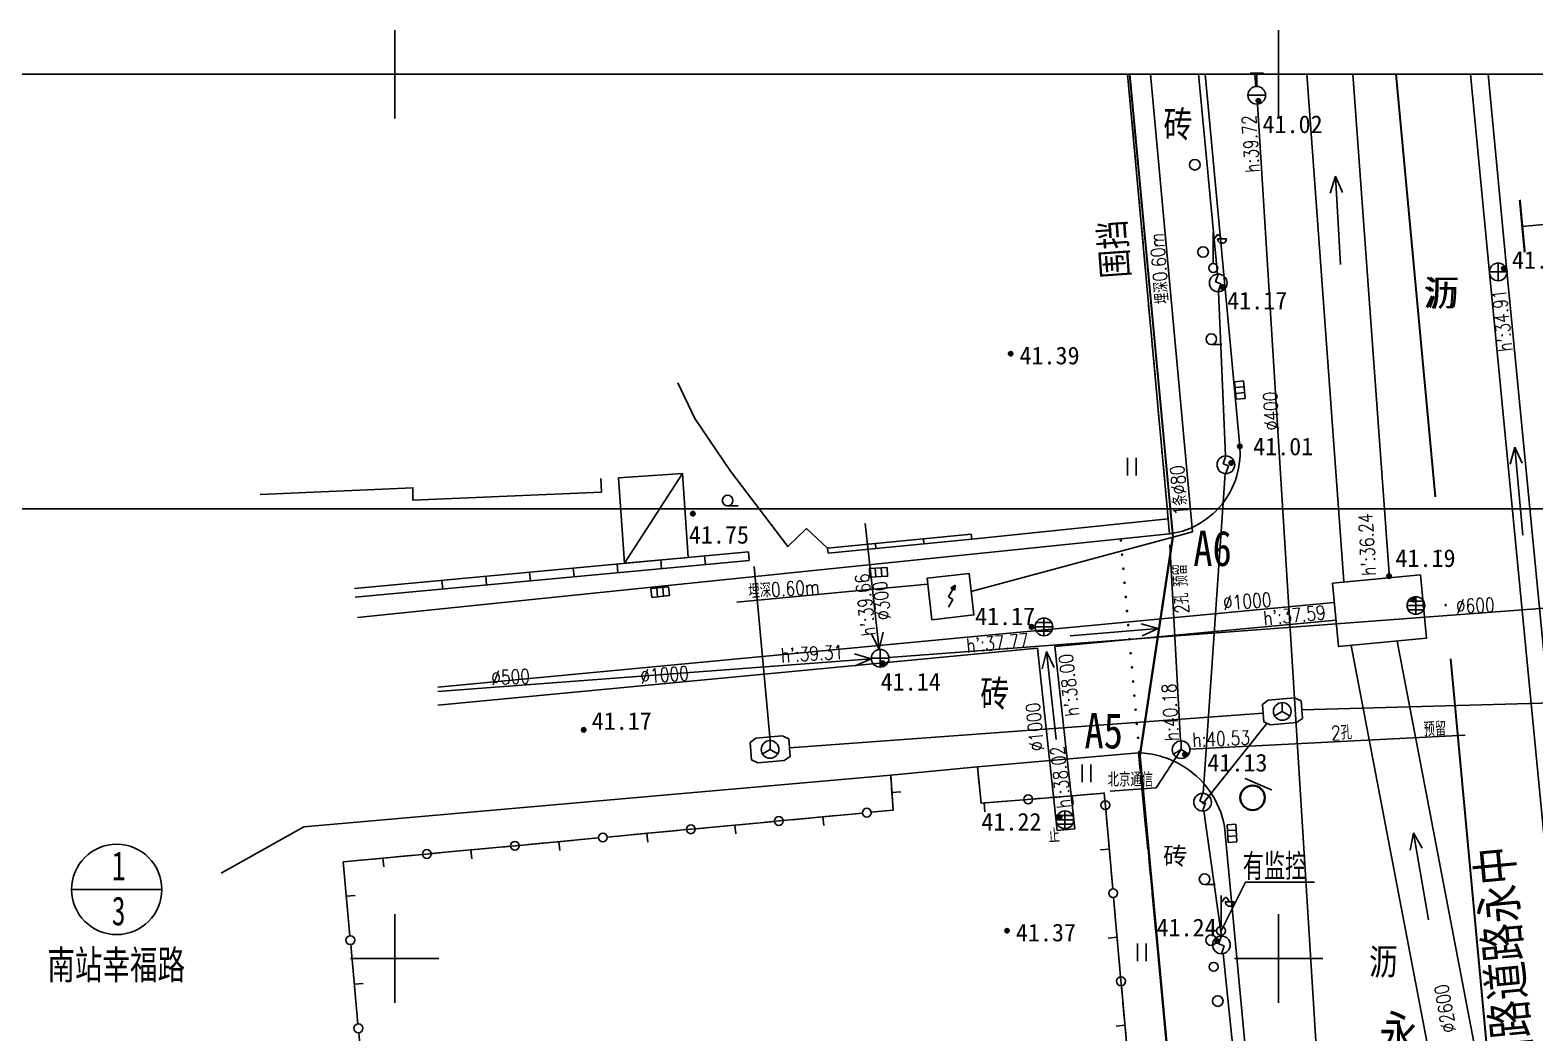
# Model space of a CAD drawing. Extents: x 501830 to 502977, y 299930 to 300245.
# Drawn here: x 502129.4 to 502214.5, y 300145.8 to 300202.5 of the extents above; entities that cross this region are included whole.
import ezdxf
from ezdxf.enums import TextEntityAlignment as Align
from ezdxf.lldxf.tags import DXFTag

# ---------------------------------------------------------------- set-up
doc = ezdxf.new("R2010")
doc.units = 0
for name, pattern in [('1117', [0.3, 0.2, -0.1]), ('ACAD_ISO05W100', [33, 24, -3, 0, -3, 0, -3]), ('XX11', [2, 1, -1])]:
    doc.linetypes.add(name, pattern=pattern)
doc.layers.add('0段面', color=4, linetype='Continuous', lineweight=35)
doc.layers.add('道路红线', color=11, linetype='Continuous', lineweight=30)
for name, color, linetype in [('BJ0', 7, 'Continuous'), ('BJ02', 7, 'Continuous'), ('BJ03', 7, 'Continuous'), ('BJ04', 7, 'Continuous'), ('BJ05', 7, 'Continuous'), ('BJ08', 7, 'Continuous'), ('BJ09', 7, 'Continuous'), ('BJ10', 7, 'Continuous'), ('BJ11', 7, 'Continuous'), ('TK', 7, 'Continuous'), ('上水井', 4, 'Continuous'), ('上水注记', 4, 'Continuous'), ('上水管线', 4, 'Continuous'), ('上水高程表', 4, 'Continuous'), ('天然气', 7, 'Continuous'), ('污水井', 247, 'Continuous'), ('污水注记', 247, 'Continuous'), ('污水管线', 247, 'Continuous'), ('污水高程表', 247, 'Continuous'), ('照明井', 193, 'Continuous'), ('电信井', 3, 'Continuous'), ('电信井权属', 7, 'Continuous'), ('电信井（北京通信）', 3, 'Continuous'), ('电信注记', 3, 'Continuous'), ('电信管线', 3, 'Continuous'), ('电信高程表', 3, 'Continuous'), ('电力注记', 1, 'Continuous'), ('电力管线', 1, 'Continuous'), ('监控器', 5, 'Continuous'), ('雨水井', 34, 'Continuous'), ('雨水注记', 34, 'Continuous'), ('雨水管线', 34, 'Continuous'), ('雨水高程表', 34, 'Continuous'), ('雨蓖子', 34, 'Continuous')]:
    doc.layers.add(name, color=color, linetype=linetype)
doc.styles.add('HZ', font='simplex.shx', dxfattribs={"bigfont": 'hztxt'})
doc.styles.add('HZTXT', font='romans', dxfattribs={"width": 0.7, "height": 4, "bigfont": 'HZTXT'})
doc.styles.get("Standard").update_dxf_attribs({"font": 'SIMFANG.TTF'})
tags = doc.linetypes.add('DL', pattern='A,15,-4.925,[130,ltypeshp.shx,S=0.5,R=330,X=-0.15,Y=0.433],0,[130,ltypeshp.shx,S=0.4,R=90,X=0,Y=0],-0.15,[130,ltypeshp.shx,S=0.5,R=150,X=0,Y=-0.433],-4.925,15', length=40).pattern_tags.tags
tags[32:33] = [DXFTag(74, 4), DXFTag(75, 0), DXFTag(340, '0'), DXFTag(46, 1.0), DXFTag(50, 0.0), DXFTag(44, 0.0), DXFTag(45, 0.0)]
tags[30:31] = [DXFTag(74, 4), DXFTag(75, 0), DXFTag(340, '0'), DXFTag(46, 1.0), DXFTag(50, 0.0), DXFTag(44, 0.0), DXFTag(45, 0.0)]
tags[4:5] = [DXFTag(74, 4), DXFTag(75, 0), DXFTag(340, '0'), DXFTag(46, 1.0), DXFTag(50, 0.0), DXFTag(44, 0.0), DXFTag(45, 0.0)]
tags = doc.linetypes.add('DX', pattern='A,15,-5,[130,ltypeshp.shx,S=1,R=330,X=0,Y=0],-5,15', length=40).pattern_tags.tags
tags[16:17] = [DXFTag(74, 4), DXFTag(75, 0), DXFTag(340, '0'), DXFTag(46, 1.0), DXFTag(50, 0.0), DXFTag(44, 0.0), DXFTag(45, 0.0)]
tags[14:15] = [DXFTag(74, 4), DXFTag(75, 0), DXFTag(340, '0'), DXFTag(46, 1.0), DXFTag(50, 0.0), DXFTag(44, 0.0), DXFTag(45, 0.0)]
tags[4:5] = [DXFTag(74, 4), DXFTag(75, 0), DXFTag(340, '0'), DXFTag(46, 1.0), DXFTag(50, 0.0), DXFTag(44, 0.0), DXFTag(45, 0.0)]
tags = doc.linetypes.add('SS', pattern='A,15,-1.9,[130,ltypeshp.shx,S=1,R=330,X=0,Y=0],-1.2,[130,ltypeshp.shx,S=1,R=330,X=0,Y=0],-1.9,15', length=35).pattern_tags.tags
tags[24:25] = [DXFTag(74, 4), DXFTag(75, 0), DXFTag(340, '0'), DXFTag(46, 1.0), DXFTag(50, 0.0), DXFTag(44, 0.0), DXFTag(45, 0.0)]
tags[22:23] = [DXFTag(74, 4), DXFTag(75, 0), DXFTag(340, '0'), DXFTag(46, 1.0), DXFTag(50, 0.0), DXFTag(44, 0.0), DXFTag(45, 0.0)]
tags[4:5] = [DXFTag(74, 4), DXFTag(75, 0), DXFTag(340, '0'), DXFTag(46, 1.0), DXFTag(50, 0.0), DXFTag(44, 0.0), DXFTag(45, 0.0)]
doc.linetypes.add('XX20', pattern='A,0,[8,ltypeshp.shx,S=0.1,R=0,X=0,Y=0],-2', length=2)

# ---------------------------------------------------------------- blocks, each defined once
blk = doc.blocks.new('831')
for radius in [0.25, 0.15, 0.05]:
    blk.add_circle((0, 0), radius)
blk = doc.blocks.new('5444')
for p, q in [((-0.34, 0.5), (-0.34, -0.5)), ((0.34, 0.5), (0.34, -0.5))]:
    blk.add_line(p, q)
blk.add_lwpolyline([(-1, -0.5), (-1, 0.5), (1, 0.5), (1, -0.5)], close=True)
blk = doc.blocks.new('9372')
blk.add_line((-0.01, -0.59), (1.19, -0.59))
blk.add_circle((0, 0), 0.6)
blk = doc.blocks.new('35211')
for p, q in [((0, 0.5), (0, 4)), ((0.19, 3.39), (0.39, 3.69)), ((0.39, 3.69), (0.49, 3.79)), ((0.49, 3.79), (0.69, 3.69)), ((0.69, 3.69), (0.89, 3.39)), ((0, 3.29), (0.19, 3.39)), ((0.49, 3.29), (1.49, 3.29)), ((0.89, 3.39), (0.99, 3.29))]:
    blk.add_line(p, q)
blk.add_circle((0, 0), 0.5)
blk.add_arc((0.99, 3.29), 0.5, 179, 0)
blk = doc.blocks.new('MHST')
at = {"layer": 'BJ09'}
blk.add_line((-0.01, -0.59), (1.19, -0.59), dxfattribs=at)
blk.add_circle((0, 0), 0.6, dxfattribs=at)
blk = doc.blocks.new('mhs500')
at = {"layer": 'BJ09'}
blk.add_circle((0, 0), 0.3, dxfattribs=at)
blk = doc.blocks.new('941')
for p, q in [((-0.5, -1), (-0.5, 1)), ((0.5, -1), (0.5, 1))]:
    blk.add_line(p, q)
blk = doc.blocks.new('B8211')
blk.add_hatch(color=256).paths.add_polyline_path([(0.25, 0, 1), (-0.25, 0, 1)])
blk.add_circle((0, 0), 0.25)
blk = doc.blocks.new('B5461')
for q in [(-0.866025, -0.5), (0, 1), (0.866025, -0.5)]:
    blk.add_line((0, 0), q)
blk.add_circle((0, 0), 1)
blk = doc.blocks.new('B5421')
for p, q in [((-1, 0), (1, 0)), ((0, -1), (0, 1))]:
    blk.add_line(p, q)
blk.add_circle((0, 0), 1)
blk = doc.blocks.new('B547')
at = {"linetype": 'Continuous'}
for p, q in [((0, 1), (-0.31427, 0.111111)), ((-0.31427, 0.111111), (0.31427, -0.111111)), ((0, -1), (0.31427, -0.111111))]:
    blk.add_line(p, q, dxfattribs=at)
blk.add_circle((0, 0), 1)
blk = doc.blocks.new('B5422')
at = {"linetype": 'Continuous'}
for p, q in [((-1, 0), (1, 0)), ((-0.866025, 0.5), (0.866025, 0.5)), ((0, 1), (0, -1)), ((-0.866025, -0.5), (0.866025, -0.5))]:
    blk.add_line(p, q, dxfattribs=at)
blk.add_circle((0, 0), 1, dxfattribs=at)
blk = doc.blocks.new('B552')
for p, q in [((0.984668, 0.518566), (-1.015332, 0.518566)), ((-1.015332, 0.518566), (-1.015332, -0.481434)), ((0.984668, -0.481434), (0.984668, 0.518566)), ((-1.015332, -0.481434), (0.984668, -0.481434))]:
    blk.add_line(p, q)
at = {"linetype": 'Continuous'}
for p, q in [((-0.348666, -0.481434), (-0.348666, 0.518566)), ((0.318001, -0.481434), (0.318001, 0.518566))]:
    blk.add_line(p, q, dxfattribs=at)
blk = doc.blocks.new('B5181')
h = blk.add_hatch(color=256)
h.paths.add_polyline_path([(0.27, 2.17), (0.49, 2.05), (0.75, 2.49)])
h.paths.add_polyline_path([(0.49, 2.05), (0.72, 1.92), (0.75, 2.49)])
at = {"linetype": 'Continuous'}
for p, q in [((-0.02, 1.17), (0.75, 2.49)), ((0.5, 0.87), (-0.02, 1.17)), ((0, 0), (0.5, 0.87))]:
    blk.add_line(p, q, dxfattribs=at)
for p, q in [((0.75, 2.49), (0.27, 2.17)), ((0.27, 2.17), (0.72, 1.92)), ((0.72, 1.92), (0.75, 2.49))]:
    blk.add_line(p, q)
blk = doc.blocks.new('5323')
for p, q in [((-0.75, 2.5), (0.75, 2.5)), ((0, 1), (0, 2.5)), ((-0.99, 0), (0.99, 0))]:
    blk.add_line(p, q)
blk.add_circle((0, 0), 1)
blk = doc.blocks.new('yk')
blk.add_circle((0, 0), 1.74)
blk = doc.blocks.new('通信井')
for q in [(-0.433, -0.25), (0, 0.5), (0.433, -0.25)]:
    blk.add_line((0, 0), q)
at = {"lineweight": -3}
blk.add_circle((0, 0), 0.5, dxfattribs=at)
blk = doc.blocks.new('acfgw')
at = {"color": 4}
for p, q in [((0, -5), (0, 5)), ((-5, 0), (5, 0))]:
    blk.add_line(p, q, dxfattribs=at)
blk = doc.blocks.new('300框2')
at = {"color": 40}
blk.add_line((0, 0), (245.4, 0), dxfattribs=at)

msp = doc.modelspace()

# ---------------------------------------------------------------- linework, layer by layer
at = {"linetype": 'Continuous'}
msp.add_lwpolyline([(501950, 300200), (502700, 300200), (502700, 300000), (501950, 300000)], close=True, dxfattribs=at)
at = {"layer": '0段面', "const_width": 0.092}
msp.add_lwpolyline([(502199.625, 300159.522), (502198.092, 300160.185)], dxfattribs=at)
at = {"layer": 'BJ0', "linetype": 'Continuous'}
for p, q in [((502200, 300200), (502200, 300202.25)), ((502200, 300200), (502197.75, 300200)), ((502200, 300200), (502202.25, 300200)), ((502200, 300200), (502200, 300197.75)), ((502150, 300150), (502150, 300152.25)), ((502200, 300150), (502200, 300152.25)), ((502150, 300150), (502147.75, 300150)), ((502150, 300150), (502152.25, 300150)), ((502150, 300150), (502150, 300147.75)), ((502200, 300150), (502197.75, 300150)), ((502200, 300150), (502202.25, 300150)), ((502200, 300150), (502200, 300147.75))]:
    msp.add_line(p, q, dxfattribs=at)
at = {"layer": 'BJ02', "linetype": 'XX20', "flags": 128}
for points in [[(502193.753, 300174.857), (502191.459, 300200)], [(502182.645, 300173.703), (502193.753, 300174.857)]]:
    msp.add_lwpolyline(points, dxfattribs=at)
at = {"layer": 'BJ02', "linetype": 'Continuous', "flags": 128}
for points in [[(502174.488, 300173.209), (502173.295, 300174.308), (502172.231, 300173.293), (502168.992, 300177.564), (502166.971, 300180.539), (502166.024, 300182.552)], [(502166.287, 300177.425), (502162.991, 300172.346)], [(502166.287, 300177.425), (502162.991, 300172.346)], [(502161.657, 300177.146), (502161.691, 300176.378), (502151.026, 300175.926), (502151.026, 300176.624), (502142.383, 300176.241)], [(502161.657, 300177.146), (502161.691, 300176.378), (502151.026, 300175.926), (502151.026, 300176.624), (502142.383, 300176.241)], [(502174.488, 300173.209), (502182.618, 300173.99)], [(502174.488, 300173.209), (502182.618, 300173.99)], [(502174.515, 300172.921), (502174.488, 300173.208)], [(502174.515, 300172.921), (502174.488, 300173.208)], [(502182.645, 300173.703), (502174.515, 300172.921)], [(502174.515, 300172.921), (502182.645, 300173.703)], [(502182.645, 300173.703), (502174.515, 300172.921)], [(502174.515, 300172.921), (502182.645, 300173.703)], [(502177.225, 300173.182), (502177.197, 300173.468)], [(502177.225, 300173.182), (502177.197, 300173.468)], [(502179.934, 300173.442), (502179.907, 300173.729)], [(502179.934, 300173.442), (502179.907, 300173.729)], [(502182.644, 300173.702), (502182.616, 300173.989)], [(502182.644, 300173.702), (502182.616, 300173.989)], [(502182.645, 300173.703), (502182.618, 300173.989)], [(502182.645, 300173.703), (502182.618, 300173.989)], [(502147.723, 300170.931), (502170.009, 300172.996)], [(502147.723, 300170.931), (502170.009, 300172.996)], [(502147.769, 300170.433), (502170.055, 300172.498)], [(502147.769, 300170.433), (502170.055, 300172.498)], [(502162.623, 300171.81), (502162.577, 300172.308)], [(502162.623, 300171.81), (502162.577, 300172.308)], [(502165.099, 300172.039), (502165.053, 300172.537)], [(502165.099, 300172.039), (502165.053, 300172.537)], [(502167.575, 300172.269), (502167.529, 300172.766)], [(502167.575, 300172.269), (502167.529, 300172.766)], [(502170.05, 300172.498), (502170.004, 300172.996)], [(502170.05, 300172.498), (502170.004, 300172.996)], [(502170.055, 300172.498), (502170.009, 300172.996)], [(502170.055, 300172.498), (502170.009, 300172.996)], [(502155.196, 300171.122), (502155.15, 300171.619)], [(502155.196, 300171.122), (502155.15, 300171.619)], [(502157.672, 300171.351), (502157.626, 300171.849)], [(502157.672, 300171.351), (502157.626, 300171.849)], [(502160.148, 300171.58), (502160.102, 300172.078)], [(502160.148, 300171.58), (502160.102, 300172.078)], [(502152.721, 300170.892), (502152.674, 300171.39)], [(502152.721, 300170.892), (502152.674, 300171.39)]]:
    msp.add_lwpolyline(points, dxfattribs=at)
at = {"layer": 'BJ02', "linetype": 'Continuous'}
msp.add_lwpolyline([(502162.652, 300177.181), (502166.287, 300177.425), (502166.601, 300172.681), (502162.991, 300172.346), (502162.652, 300177.181)], close=True, dxfattribs=at)
msp.add_lwpolyline([(502162.652, 300177.181), (502166.287, 300177.425), (502166.601, 300172.681), (502162.991, 300172.346), (502162.652, 300177.181)], close=True, dxfattribs=at)
for points in [[(502182.967, 300160.84), (502183.169, 300158.777), (502185.588, 300158.977)], [(502176.958, 300158.265), (502178.191, 300158.381), (502178.057, 300160.358)], [(502178.123, 300159.39), (502178.622, 300159.424)], [(502183.345, 300158.792), (502183.387, 300158.294)], [(502186.086, 300159.018), (502190.136, 300159.353), (502190.175, 300158.919)], [(502188.328, 300159.204), (502188.37, 300158.706)], [(502171.98, 300157.798), (502176.46, 300158.219)], [(502174.22, 300158.008), (502174.267, 300157.511)], [(502190.22, 300158.421), (502190.62, 300153.939)], [(502162.024, 300156.863), (502166.504, 300157.284)], [(502164.264, 300157.074), (502164.311, 300156.576)], [(502167.002, 300157.331), (502171.482, 300157.751)], [(502169.242, 300157.541), (502169.289, 300157.043)], [(502152.068, 300155.929), (502156.548, 300156.349)], [(502154.308, 300156.139), (502154.354, 300155.641)], [(502157.046, 300156.396), (502161.526, 300156.817)], [(502159.286, 300156.606), (502159.333, 300156.109)], [(502190.42, 300156.18), (502189.922, 300156.135)], [(502147.089, 300155.462), (502151.57, 300155.882)], [(502147.47, 300151.28), (502147.089, 300155.462)], [(502149.33, 300155.672), (502149.376, 300155.174)], [(502147.266, 300153.52), (502147.764, 300153.566)], [(502190.664, 300153.441), (502191.064, 300148.959)], [(502190.864, 300151.2), (502190.366, 300151.155)], [(502147.922, 300146.3), (502147.515, 300150.782)], [(502147.719, 300148.541), (502148.216, 300148.586)], [(502191.109, 300148.461), (502191.509, 300143.978)], [(502191.309, 300146.22), (502190.811, 300146.175)], [(502148.375, 300141.321), (502147.967, 300145.802)]]:
    msp.add_lwpolyline(points, dxfattribs=at)
for centre in [(502185.837, 300158.998), (502190.197, 300158.67), (502171.731, 300157.775), (502176.709, 300158.242), (502161.775, 300156.84), (502166.753, 300157.307), (502151.819, 300155.906), (502156.797, 300156.373), (502190.642, 300153.69), (502147.492, 300151.031), (502191.087, 300148.71), (502147.945, 300146.051)]:
    msp.add_circle(centre, 0.25, dxfattribs=at)
at = {"layer": 'BJ04', "linetype": 'Continuous', "flags": 128}
for points in [[(502147.904, 300169.289), (502193.83, 300174.008), (502194.321, 300174.103), (502194.562, 300174.17), (502195.031, 300174.343), (502195.257, 300174.448), (502195.478, 300174.565), (502195.899, 300174.834), (502196.289, 300175.147), (502196.47, 300175.319), (502196.804, 300175.691), (502196.955, 300175.89), (502197.224, 300176.311), (502197.341, 300176.532), (502197.539, 300176.991), (502197.619, 300177.228), (502197.74, 300177.713), (502197.808, 300178.208), (502197.821, 300178.458), (502197.808, 300178.957), (502195.842, 300200)], [(502193.83, 300174.008), (502193.83, 300174.008), (502194.321, 300174.103), (502194.562, 300174.17), (502195.031, 300174.343), (502195.257, 300174.448), (502195.478, 300174.565), (502195.899, 300174.834), (502196.289, 300175.147), (502196.47, 300175.319), (502196.804, 300175.691), (502196.955, 300175.89), (502197.224, 300176.311), (502197.341, 300176.532), (502197.539, 300176.991), (502197.619, 300177.228), (502197.74, 300177.713), (502197.808, 300178.208), (502197.821, 300178.458), (502197.808, 300178.957), (502195.842, 300200)], [(502147.904, 300169.289), (502193.83, 300174.008)], [(502192.072, 300161.628), (502182.967, 300160.84), (502178.057, 300160.358)], [(502192.072, 300161.628), (502182.967, 300160.84), (502178.057, 300160.358)], [(502178.057, 300160.358), (502144.855, 300157.448), (502140.185, 300154.828)], [(502178.057, 300160.358), (502144.855, 300157.448), (502140.185, 300154.828)], [(502196.941, 300157.47), (502200.456, 300120.15)], [(502196.941, 300157.47), (502200.456, 300120.15)]]:
    msp.add_lwpolyline(points, dxfattribs=at)
at = {"layer": 'BJ04', "linetype": 'Continuous', "const_width": 0.125, "flags": 128}
msp.add_lwpolyline([(502213.923, 300189.926), (502213.645, 300192.9)], dxfattribs=at)
at = {"layer": 'BJ04', "linetype": 'Continuous', "ltscale": 5, "flags": 128}
msp.add_lwpolyline([(502218.752, 300191.863), (502213.774, 300191.398)], dxfattribs=at)
at = {"layer": 'BJ04', "linetype": 'Continuous', "const_width": 0.075}
for points in [[(502191.073, 300173.672, 1), (502191.08, 300173.597, 1)], [(502191.143, 300172.875, 1), (502191.149, 300172.8, 1)], [(502191.212, 300172.078, 1), (502191.219, 300172.003, 1)], [(502191.282, 300171.281, 1), (502191.288, 300171.206, 1)], [(502191.351, 300170.484, 1), (502191.358, 300170.409, 1)], [(502191.421, 300169.687, 1), (502191.427, 300169.612, 1)], [(502191.49, 300168.89, 1), (502191.496, 300168.815, 1)], [(502191.559, 300168.093, 1), (502191.566, 300168.018, 1)], [(502191.629, 300167.296, 1), (502191.635, 300167.222, 1)], [(502191.698, 300166.499, 1), (502191.705, 300166.425, 1)], [(502191.768, 300165.702, 1), (502191.774, 300165.628, 1)], [(502191.837, 300164.905, 1), (502191.844, 300164.831, 1)], [(502191.906, 300164.108, 1), (502191.913, 300164.034, 1)], [(502191.976, 300163.311, 1), (502191.982, 300163.237, 1)], [(502192.045, 300162.514, 1), (502192.052, 300162.44, 1)], [(502192.115, 300161.717, 1), (502192.121, 300161.643, 1)]]:
    msp.add_lwpolyline(points, format="xyb", close=True, dxfattribs=at)
at = {"layer": 'BJ04', "linetype": 'Continuous', "flags": 128}
msp.add_lwpolyline([(502196.941, 300157.47, 0.108389), (502196.091, 300159.48, 0.108389), (502194.477, 300160.949, 0.062034), (502193.317, 300161.438, 0.062034), (502192.072, 300161.628)], format="xyb", dxfattribs=at)
msp.add_lwpolyline([(502196.941, 300157.47, 0.108389), (502196.091, 300159.48, 0.108389), (502194.477, 300160.949, 0.062034), (502193.317, 300161.438, 0.062034), (502192.072, 300161.628)], format="xyb", dxfattribs=at)
at = {"layer": 'BJ04', "linetype": 'XX11', "flags": 128}
msp.add_lwpolyline([(502192.072, 300161.628), (502194.005, 300141.87)], dxfattribs=at)
at = {"layer": 'BJ05', "linetype": 'Continuous'}
msp.add_lwpolyline([(502180.119, 300171.501), (502182.491, 300171.778), (502182.765, 300169.432), (502180.393, 300169.155)], close=True, dxfattribs=at)
at = {"layer": 'BJ09', "linetype": 'Continuous'}
msp.add_circle((502196.329, 300149.531), 0.25, dxfattribs=at)
at = {"layer": 'BJ11', "linetype": '1117', "ltscale": 5, "flags": 128}
for points in [[(502193.83, 300174.008), (502191.459, 300200)], [(502192.072, 300161.628), (502194.005, 300141.87)], [(502182.967, 300160.84), (502183.169, 300158.777), (502190.136, 300159.353), (502191.572, 300143.269)], [(502147.089, 300155.462), (502178.191, 300158.381), (502178.057, 300160.358)]]:
    msp.add_lwpolyline(points, dxfattribs=at)
at = {"layer": '上水管线', "linetype": 'SS', "ltscale": 0.5, "elevation": 41.418, "flags": 128}
for points in [[(502198.715, 300199.312), (502198.649, 300200)], [(502203.318, 300125.962), (502198.799, 300198.315)]]:
    msp.add_lwpolyline(points, dxfattribs=at)
at = {"layer": '天然气', "color": 40}
msp.add_line((502136.827, 300153.904), (502131.72, 300153.904), dxfattribs=at)
msp.add_circle((502134.274, 300153.904), 2.553, dxfattribs=at)
at = {"layer": '污水管线', "flags": 128}
for points, elevation in [([(502221.249, 300092.504), (502211.924, 300188.774), (502210.856, 300200)], 41.596), ([(502222.147, 300093.598), (502212.92, 300188.87), (502211.86, 300200)], 41.596), ([(502177.403, 300167.473), (502176.616, 300174.6)], 41.142), ([(502177.957, 300167.014), (502221.324, 300170.28)], 41.142), ([(502152.444, 300165.092), (502176.959, 300166.938)], 41.142)]:
    msp.add_lwpolyline(points, dxfattribs=dict(at, elevation=elevation))
at = {"layer": '污水管线'}
for points in [[(502213.101, 300177.946), (502213.355, 300178.914)], [(502213.815, 300173.935), (502213.355, 300178.914)], [(502213.783, 300178.01), (502213.355, 300178.914)]]:
    msp.add_lwpolyline(points, dxfattribs=at)
for points, elevation in [([(502176.958, 300168.386), (502177.401, 300167.488)], 164.524), ([(502177.638, 300168.461), (502177.401, 300167.488)], 164.524), ([(502176.003, 300167.233), (502176.959, 300166.938)], 123.382), ([(502176.038, 300166.549), (502176.959, 300166.938)], 123.382)]:
    msp.add_lwpolyline(points, dxfattribs=dict(at, elevation=elevation))
at = {"layer": '电信井', "linetype": 'Continuous', "flags": 128}
for points in [[(502199.089, 300164.371), (502199.171, 300163.374), (502199.514, 300163.217), (502201.009, 300163.34), (502201.356, 300163.571), (502201.274, 300164.568), (502200.905, 300164.732), (502199.41, 300164.608), (502199.089, 300164.371)], [(502170.109, 300162.221), (502170.191, 300161.224), (502170.534, 300161.067), (502172.029, 300161.19), (502172.376, 300161.421), (502172.294, 300162.418), (502171.925, 300162.582), (502170.43, 300162.458), (502170.109, 300162.221)]]:
    msp.add_lwpolyline(points, dxfattribs=at)
at = {"layer": '电信井权属', "linetype": 'Continuous', "elevation": 41.131, "flags": 128}
msp.add_lwpolyline([(502190.476, 300159.467), (502193.067, 300159.657), (502194.484, 300161.808)], dxfattribs=at)
at = {"layer": '电信管线', "linetype": 'DX', "ltscale": 0.5, "elevation": 41.131, "flags": 128}
for points in [[(502194.457, 300162.307), (502193.855, 300173.396)], [(502194.983, 300161.833), (502200.565, 300162.117)], [(502200.565, 300162.117), (502210.55, 300162.623)]]:
    msp.add_lwpolyline(points, dxfattribs=at)
at = {"layer": '电信管线', "linetype": 'DX', "ltscale": 0.5, "flags": 128}
for points in [[(502171.23, 300162.32), (502170.34, 300172.17)], [(502201.315, 300164.07), (502222.33, 300164.654)], [(502172.335, 300161.92), (502199.13, 300163.873)], [(502199.343, 300163.295), (502195.695, 300158.72)]]:
    msp.add_lwpolyline(points, dxfattribs=at)
at = {"layer": '电力管线', "linetype": 'DL', "ltscale": 0.5, "flags": 128}
for points in [[(502192.747, 300200), (502195.126, 300174.135), (502194.086, 300173.853)], [(502196.536, 300188.701), (502195.465, 300200)], [(502196.995, 300178.42), (502196.604, 300187.703)], [(502195.736, 300159.335), (502196.982, 300177.421)], [(502194.086, 300173.853), (502182.612, 300170.744)], [(502176.688, 300170.84), (502169.351, 300170.148)], [(502180.158, 300171.167), (502176.688, 300170.84)], [(502196.765, 300151.269), (502195.772, 300158.341)], [(502199.671, 300123.038), (502196.872, 300150.28)]]:
    msp.add_lwpolyline(points, dxfattribs=at)
at = {"layer": '监控器', "linetype": 'Continuous'}
msp.add_lwpolyline([(502202.037, 300154.31), (502198.123, 300154.31), (502196.745, 300151.563)], dxfattribs=at)
at = {"layer": '道路红线', "color": 40}
for p, q in [((502191.569, 300200), (502194.014, 300173.82)), ((502191.569, 300200), (502194.014, 300173.819)), ((502194.014, 300173.82), (502192.155, 300161.454)), ((502192.155, 300161.454), (502194.014, 300173.82)), ((502192.155, 300161.454), (502196.161, 300118.556)), ((502196.161, 300118.556), (502192.155, 300161.454))]:
    msp.add_line(p, q, dxfattribs=at)
at = {"layer": '道路红线', "color": 40, "linetype": 'ACAD_ISO05W100'}
msp.add_line((502206.634, 300200), (502216.687, 300092.348), dxfattribs=at)
msp.add_line((502206.634, 300200), (502216.687, 300092.348), dxfattribs=at)
at = {"layer": '雨水管线', "flags": 128}
for points, elevation in [([(502203.688, 300171.309), (502201.591, 300200)], -41.558), ([(502206.281, 300171.498), (502204.198, 300200)], -41.558), ([(502187.478, 300157.234), (502186.354, 300167.542)], 41.216), ([(502188.474, 300157.323), (502187.35, 300167.636)], 41.216)]:
    msp.add_lwpolyline(points, dxfattribs=dict(at, elevation=elevation))
at = {"layer": '雨水管线', "elevation": -41.558}
for points in [[(502202.925, 300193.274), (502203.21, 300194.233)], [(502203.511, 300189.242), (502203.21, 300194.233)], [(502203.608, 300193.315), (502203.21, 300194.233)]]:
    msp.add_lwpolyline(points, dxfattribs=at)
msp.add_lwpolyline([(502203.042, 300171.22), (502208.019, 300171.691), (502208.358, 300168.108), (502203.381, 300167.637)], close=True, dxfattribs=at)
at = {"layer": '雨水管线', "flags": 128}
for points in [[(502152.44, 300165.337), (502203.144, 300170.135)], [(502187.35, 300167.636), (502203.238, 300169.139)], [(502152.434, 300164.332), (502186.354, 300167.542)], [(502213.815, 300096.995), (502211.154, 300130.811), (502204.103, 300167.706)], [(502216.404, 300097.24), (502213.735, 300131.158), (502206.703, 300167.952)], [(502187.478, 300157.234), (502188.474, 300157.323)]]:
    msp.add_lwpolyline(points, dxfattribs=at)
at = {"layer": '雨水管线'}
for points in [[(502192.229, 300168.919), (502193.194, 300168.655)], [(502188.21, 300168.246), (502193.194, 300168.655)], [(502192.285, 300168.237), (502193.194, 300168.655)], [(502186.632, 300166.38), (502186.866, 300167.353)], [(502187.426, 300162.384), (502186.866, 300167.353)], [(502187.312, 300166.457), (502186.866, 300167.353)], [(502207.448, 300156.119), (502207.625, 300157.104)], [(502208.123, 300156.236), (502207.625, 300157.104)], [(502208.475, 300152.177), (502207.625, 300157.104)]]:
    msp.add_lwpolyline(points, dxfattribs=at)

# ---------------------------------------------------------------- block references
at = {"color": 40}
msp.add_blockref('300框2', (501992.126, 300175.433), dxfattribs=at)
at = {"layer": '0段面', "xscale": 0.4000000000708474, "yscale": 0.4000000000232831, "zscale": 0.4, "rotation": 156.6064484881389}
msp.add_blockref('yk', (502198.527, 300159.087), dxfattribs=at)
at = {"layer": 'BJ03', "linetype": 'Continuous', "xscale": 0.5, "yscale": 0.5, "zscale": 0.5}
for p in [(502196.304, 300189.047), (502196.304, 300189.047), (502196.745, 300151.563), (502196.745, 300151.563)]:
    msp.add_blockref('35211', p, dxfattribs=at)
at = {"layer": 'BJ05', "linetype": 'Continuous', "yscale": 0.5, "zscale": 0.5}
for p, xscale, rotation in [((502177.364, 300171.834), 0.4999999999896613, 183.0000000004851), ((502165.017, 300170.719), 0.5000000000246094, 185.9999999965418)]:
    msp.add_blockref('5444', p, dxfattribs=dict(at, xscale=xscale, rotation=rotation))
at = {"layer": 'BJ05', "linetype": 'Continuous', "xscale": 0.5, "yscale": 0.5, "zscale": 0.5}
msp.add_blockref('B5181', (502181.329, 300169.865, 41.596), dxfattribs=at)
at = {"layer": 'BJ08', "linetype": 'Continuous', "xscale": 0.5, "yscale": 0.5, "zscale": 0.5}
for name, p in [('B8211', (502198.855, 300198.505, 41.018)), ('B8211', (502212.741, 300189.021, 41.085)), ('B8211', (502196.802, 300187.984, 41.175)), ('831', (502184.841, 300184.199, 41.39)), ('B8211', (502184.841, 300184.199, 41.39)), ('831', (502197.808, 300178.957, 41.01)), ('B8211', (502197.317, 300178.019, 41.182)), ('831', (502166.866, 300175.154, 41.75)), ('B8211', (502166.866, 300175.154, 41.75)), ('831', (502206.248, 300171.617, 41.19)), ('B8211', (502207.641, 300170.287, 41.191)), ('B8211', (502186.025, 300168.752, 41.171)), ('B8211', (502177.597, 300166.698, 41.142)), ('831', (502160.692, 300162.93, 41.17)), ('B8211', (502160.692, 300162.93, 41.17)), ('B8211', (502194.702, 300161.533, 41.131)), ('B8211', (502187.604, 300157.99, 41.216)), ('831', (502184.64, 300151.568, 41.37)), ('B8211', (502184.64, 300151.568, 41.37)), ('B8211', (502196.526, 300150.985, 41.239))]:
    msp.add_blockref(name, p, dxfattribs=at)
at = {"layer": 'BJ09', "linetype": 'Continuous'}
for p, rotation in [((502195.263, 300194.886), 275.4060951842293), ((502195.263, 300194.886), 275.4060951842293), ((502195.729, 300189.953), 275.4060951842293), ((502195.729, 300189.953), 275.4060951842293), ((502196.186, 300151.038), 276.1693509150721), ((502196.559, 300147.592), 276.1693509150721)]:
    msp.add_blockref('mhs500', p, dxfattribs=dict(at, rotation=rotation))
at = {"layer": 'BJ09', "linetype": 'Continuous', "xscale": 0.5, "yscale": 0.5, "zscale": 0.5}
for name, p in [('MHST', (502196.196, 300185.02)), ('MHST', (502196.196, 300185.02)), ('941', (502191.701, 300177.808)), ('941', (502191.701, 300177.808)), ('9372', (502168.83, 300175.9)), ('9372', (502168.83, 300175.9)), ('941', (502189.131, 300160.477)), ('MHST', (502195.814, 300154.484)), ('MHST', (502195.814, 300154.484)), ('941', (502192.263, 300150.342))]:
    msp.add_blockref(name, p, dxfattribs=at)
at = {"layer": 'TK', "linetype": 'Continuous', "xscale": 0.5, "yscale": 0.5}
for p in [(502150, 300200), (502200, 300200), (502150, 300150), (502200, 300150)]:
    msp.add_blockref('acfgw', p, dxfattribs=at)
at = {"layer": '上水井', "xscale": 0.5, "yscale": 0.5, "zscale": 0.5}
msp.add_blockref('5323', (502198.763, 300198.814, 41.018), dxfattribs=at)
at = {"layer": '污水井', "xscale": 0.5, "yscale": 0.5, "zscale": 0.5}
for p in [(502212.422, 300188.822, 41.085), (502177.458, 300166.976, 41.142)]:
    msp.add_blockref('B5421', p, dxfattribs=at)
at = {"layer": '照明井', "xscale": 0.5, "yscale": 0.5, "zscale": 0.5}
for p in [(502196.583, 300188.203, 41.175), (502197.016, 300177.92, 41.182), (502195.702, 300158.836, 41.208), (502196.765, 300150.769, 41.239)]:
    msp.add_blockref('B547', p, dxfattribs=at)
at = {"layer": '电信井', "linetype": 'Continuous', "ltscale": 0.5}
for p in [(502200.21, 300163.97), (502171.23, 300161.82)]:
    msp.add_blockref('通信井', p, dxfattribs=at)
at = {"layer": '电信井（北京通信）', "xscale": 0.5, "yscale": 0.5, "zscale": 0.5}
msp.add_blockref('B5461', (502194.484, 300161.808, 41.131), dxfattribs=at)
at = {"layer": '雨水井', "xscale": 0.5, "yscale": 0.5, "zscale": 0.5}
for p in [(502207.766, 300169.961, 41.191), (502186.725, 300168.752, 41.171), (502187.914, 300157.844, 41.216)]:
    msp.add_blockref('B5422', p, dxfattribs=at)
at = {"layer": '雨蓖子', "yscale": 0.5, "zscale": 0.5}
for p, xscale, rotation in [((502197.815, 300182.151, 40.98), 0.4999999999956594, 95.55845452691362), ((502197.372, 300157.085, 41.059), 0.5000000000240953, 93.59642925784419)]:
    msp.add_blockref('B552', p, dxfattribs=dict(at, xscale=xscale, rotation=rotation))

# ---------------------------------------------------------------- texts
at = {"color": 1, "char_height": 1.63296, "attachment_point": 1, "style": 'HZTXT'}
for s, insert in [('{\\fSimSun|b0|i0|c134|p2;1}', (502133.996, 300156.06)), ('{\\fSimSun|b0|i0|c134|p2;3}', (502133.996, 300153.506)), ('{\\fSimSun|b0|i0|c134|p2;南站幸福路}', (502130.346, 300150.457))]:
    msp.add_mtext(s, dxfattribs=dict(at, insert=insert))
at = {"layer": 'BJ02', "linetype": 'Continuous', "width": 0.8}
msp.add_text('围挡', height=1.5, rotation=93.99465, dxfattribs=at).set_placement((502190.677, 300190.113), align=Align.MIDDLE_CENTER)
at = {"layer": 'BJ04', "linetype": 'Continuous', "width": 0.8}
for s, p in [('砖', (502194.309, 300197.201)), ('沥', (502209.212, 300187.641))]:
    msp.add_text(s, height=1.5, dxfattribs=at).set_placement(p, align=Align.MIDDLE)
at = {"layer": 'BJ04', "linetype": 'Continuous'}
msp.add_text('沥', height=1.5, dxfattribs=at).set_placement((502209.212, 300187.641), align=Align.MIDDLE)
at = {"layer": 'BJ04', "linetype": 'Continuous', "width": 0.8}
for s, p in [('砖', (502183.942, 300164.986)), ('沥', (502205.933, 300149.818))]:
    msp.add_text(s, height=1.5, dxfattribs=at).set_placement(p, align=Align.MIDDLE_CENTER)
at = {"layer": 'BJ04', "linetype": 'Continuous'}
msp.add_text('砖', height=1, dxfattribs=at).set_placement((502194.152, 300155.799), align=Align.MIDDLE_CENTER)
at = {"layer": 'BJ08', "linetype": 'Continuous'}
for s, p in [('41.02', (502199.091, 300196.677, 41.018)), ('41.09', (502213.2, 300189.005, 41.085)), ('41.17', (502197.089, 300186.706, 41.175)), ('41.39', (502185.341, 300183.599)), ('41.01', (502198.56, 300178.454)), ('41.75', (502166.638, 300173.46)), ('41.19', (502206.61, 300172.14, 41.191)), ('41.17', (502182.829, 300168.854, 41.171)), ('41.14', (502177.486, 300165.15, 41.142)), ('41.17', (502161.142, 300162.93)), ('41.13', (502195.97, 300160.575, 41.131)), ('41.22', (502183.186, 300157.23, 41.216)), ('41.37', (502185.14, 300150.968)), ('41.24', (502193.095, 300151.253, 41.239))]:
    msp.add_text(s, height=1, dxfattribs=at).set_placement(p)
at = {"layer": 'BJ10', "linetype": 'Continuous', "width": 0.8}
msp.add_text('永', height=2, dxfattribs=at).set_placement((502206.781, 300145.802), align=Align.MIDDLE)
at = {"layer": '上水注记', "style": 'HZ', "width": 0.8}
msp.add_text('%%c400', height=0.8, rotation=92.95364, dxfattribs=at).set_placement((502200.029, 300179.885))
at = {"layer": '上水高程表', "style": 'HZ', "width": 0.8}
msp.add_text('h:39.72', height=0.8, rotation=93.68424, dxfattribs=at).set_placement((502198.927, 300194.462, -41.535))
at = {"layer": '污水注记', "style": 'HZ', "width": 0.8}
for s, rotation, p in [('%%c300', 96.586, (502178.074, 300169.187, 41.049)), ('%%c600', 2.70385, (502210.048, 300169.504, 41.049)), ('%%c500', 2.70385, (502155.476, 300165.465, 41.049))]:
    msp.add_text(s, height=0.8, rotation=rotation, dxfattribs=at).set_placement(p)
at = {"layer": '污水高程表', "style": 'HZ', "width": 0.8}
for s, rotation, p in [("h':34.91", 96.22562, (502213.238, 300184.363)), ("h':39.66", 96.41902, (502177.211, 300168.283, -82.738)), ("h':39.31", 3.23624, (502171.86, 300166.74, -41.596))]:
    msp.add_text(s, height=0.8, rotation=rotation, dxfattribs=at).set_placement(p)
at = {"layer": '电信井权属', "linetype": 'Continuous', "style": 'HZ', "width": 0.8}
msp.add_text('北京通信', height=0.8, dxfattribs=at).set_placement((502190.335, 300159.721, 41.131))
at = {"layer": '电信注记', "style": 'HZ', "width": 0.8}
for s, rotation, p in [('预留', 92.98457, (502194.879, 300171.048)), ('2孔', 92.98457, (502194.95, 300169.515)), ('2孔', 2.50348, (502202.983, 300162.347)), ('预留', 2.50348, (502208.217, 300162.548))]:
    msp.add_text(s, height=0.8, rotation=rotation, dxfattribs=at).set_placement(p)
at = {"layer": '电信高程表', "style": 'HZ', "width": 0.8}
for s, rotation, p in [('h:40.18', 93.2763, (502194.368, 300162.313)), ('h:40.53', 2.42192, (502195.136, 300161.96))]:
    msp.add_text(s, height=0.8, rotation=rotation, dxfattribs=at).set_placement(p)
at = {"layer": '电力注记', "style": 'HZ', "width": 0.8}
for s, rotation, p in [('埋深0.60m', 94.79736, (502193.823, 300187.046)), ('1条%%C80', 94.79736, (502194.885, 300175.092)), ('埋深0.60m', 4.03108, (502170.039, 300170.353))]:
    msp.add_text(s, height=0.8, rotation=rotation, dxfattribs=at).set_placement(p)
at = {"layer": '监控器', "linetype": 'Continuous', "style": 'HZ', "width": 0.8}
msp.add_text('有监控', height=1.5, dxfattribs=at).set_placement((502197.97, 300154.437, -37.399))
at = {"layer": '道路红线', "color": 40, "width": 0.8}
for s, p in [('A6', (502195.173, 300172.194)), ('A5', (502189.017, 300161.878))]:
    msp.add_text(s, height=2, dxfattribs=at).set_placement(p)
msp.add_text('永定门车站路道路永中', height=2, rotation=95.33492, dxfattribs=at).set_placement((502215.181, 300134.703))
at = {"layer": '雨水注记', "style": 'HZ', "width": 0.8}
for s, rotation, p in [('%%c1000', 4.06077, (502196.885, 300169.702)), ('%%c1000', 4.06077, (502163.927, 300165.545)), ('%%c1000', 95.56154, (502186.75, 300161.766)), ('止', 4.06077, (502187.01, 300156.527)), ('%%c2600', 99.74347, (502210.05, 300145.882))]:
    msp.add_text(s, height=0.8, rotation=rotation, dxfattribs=at).set_placement(p)
at = {"layer": '雨水高程表', "style": 'HZ', "width": 0.8}
for s, rotation, p in [("h':36.24", 93.39037, (502205.512, 300171.663)), ("h':37.59", 5.65862, (502199.173, 300168.836)), ("h':37.77", 5.01701, (502182.365, 300167.292)), ("h':38.00", 96.40046, (502188.736, 300163.742)), ("h':38.02", 96.40046, (502188.262, 300158.539))]:
    msp.add_text(s, height=0.8, rotation=rotation, dxfattribs=at).set_placement(p)

doc.saveas('drawing.dxf')
